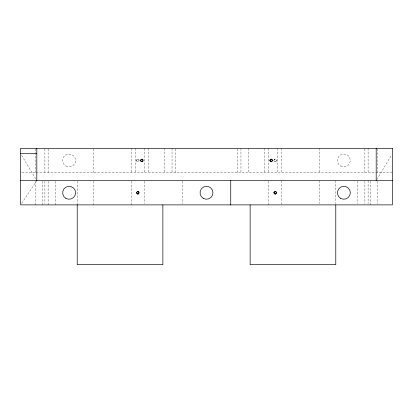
<?xml version="1.0" encoding="UTF-8"?>
<svg xmlns="http://www.w3.org/2000/svg" width="413" height="413" viewBox="0 0 413 413"><rect width="100%" height="100%" fill="white"/><g stroke="black" fill="none" stroke-linecap="round" stroke-linejoin="round"><path stroke-width="0.31" stroke-dasharray="2.06 1.55" d="M237.589 172.562L237.594 148.959M376.847 179.541L391.689 154.808M21.703 203.304L36.458 181.168M21.935 172.562L392.35 172.562M21.641 155.355L36.153 179.541M377.807 148.959L377.807 172.562M377.807 181.281L377.807 203.609M370.533 181.281L370.533 204.884M368.107 148.319L368.107 172.562M368.107 180.641L368.107 203.609M364.875 148.959L364.875 172.562M364.875 181.281L364.875 203.609M357.606 181.281L357.606 203.609M335.784 180.641L335.784 203.609M319.626 148.319L319.626 172.562M319.626 180.641L319.626 203.609M281.651 148.319L281.651 172.562M281.651 180.641L281.651 204.884M277.608 148.319L277.608 172.562M268.718 148.319L268.718 172.562M268.718 181.281L268.718 204.884M264.681 148.319L264.681 172.562M248.228 148.319L248.228 172.562M240.955 148.319L240.955 172.562M182.257 181.281L182.257 203.609M175.406 148.959L175.411 172.562M172.045 148.319L172.045 172.562M164.772 148.319L164.772 172.562M148.319 148.319L148.319 172.562M144.282 148.319L144.282 172.562M144.282 181.281L144.282 203.609M135.392 148.319L135.392 172.562M131.349 148.319L131.349 172.562M131.349 181.281L131.349 204.884M93.374 148.959L93.374 172.562M93.374 181.281L93.374 204.884M77.216 181.281L77.216 204.884M55.394 181.281L55.394 204.884M48.125 148.959L48.125 172.562M48.125 181.281L48.125 204.884M44.893 148.959L44.893 172.562M44.893 181.281L44.893 203.609M42.467 181.281L42.467 204.884M35.193 148.959L35.193 172.562M35.193 181.281L35.193 204.884M136.626 160.208C136.476 161.566 138.216 162.402 138.985 160.755A1.213 1.213 0 0 0 137.503 159.268L137.209 159.392L137.503 159.268A1.213 1.213 0 0 0 136.961 161.297A1.213 1.213 0 0 0 138.985 160.755C139.708 159.852 137.126 158.184 136.626 160.208M273.995 160.208C273.633 161.013 274.748 161.416 274.578 161.493A1.213 1.213 0 0 1 274.578 159.392L274.872 159.268L274.578 159.392A1.213 1.213 0 0 1 276.395 160.44C276.23 161.199 275.899 161.937 274.578 161.493A1.213 1.213 0 0 0 276.395 160.44C276.736 159 274.093 159.026 273.995 160.208M340.637 166.041A6.463 6.463 0 0 0 350.332 160.44A6.463 6.463 0 0 0 340.637 154.844A6.463 6.463 0 0 0 340.637 166.041M65.899 166.041A6.463 6.463 0 0 0 75.594 160.44A6.463 6.463 0 0 0 65.899 154.844A6.463 6.463 0 0 0 65.899 166.041"/><path stroke-width="0.62" d="M20.65 153.708L36.809 153.708M20.65 180.641L392.35 180.641M376.191 148.319L376.191 180.641M335.784 204.884L335.784 264.681L250.133 264.681L250.133 204.884M230.743 180.641L230.743 204.884M162.867 204.884L162.867 264.681L77.216 264.681L77.216 204.884M36.809 148.319L36.809 180.641M136.626 192.53C138.634 197.682 140.43 188.519 136.626 192.53M140.668 160.208C142.671 165.36 144.473 156.197 140.668 160.208M269.952 160.208C271.96 165.36 273.757 156.197 269.952 160.208M273.995 192.53C275.998 197.682 277.799 188.519 273.995 192.53M392.35 148.319L20.65 148.319L20.65 204.884L392.35 204.884L392.35 148.319M340.637 198.364A6.463 6.463 0 0 0 350.332 192.763A6.463 6.463 0 0 0 340.637 187.166A6.463 6.463 0 0 0 340.637 198.364M274.325 193.62A1.213 1.213 0 0 0 276.354 193.077A1.213 1.213 0 0 0 274.872 191.591A1.213 1.213 0 0 0 274.325 193.62M137.209 193.811A1.213 1.213 0 0 0 139.026 192.763A1.213 1.213 0 0 0 137.209 191.715A1.213 1.213 0 0 0 137.209 193.811M203.268 198.364A6.463 6.463 0 0 0 212.963 192.763A6.463 6.463 0 0 0 203.268 187.166A6.463 6.463 0 0 0 203.268 198.364M65.899 198.364A6.463 6.463 0 0 0 75.594 192.763A6.463 6.463 0 0 0 65.899 187.166A6.463 6.463 0 0 0 65.899 198.364M140.998 161.297A1.213 1.213 0 0 0 143.027 160.755A1.213 1.213 0 0 0 141.54 159.268A1.213 1.213 0 0 0 140.998 161.297M270.288 161.297A1.213 1.213 0 0 0 272.317 160.755A1.213 1.213 0 0 0 270.83 159.268A1.213 1.213 0 0 0 270.288 161.297"/></g></svg>
